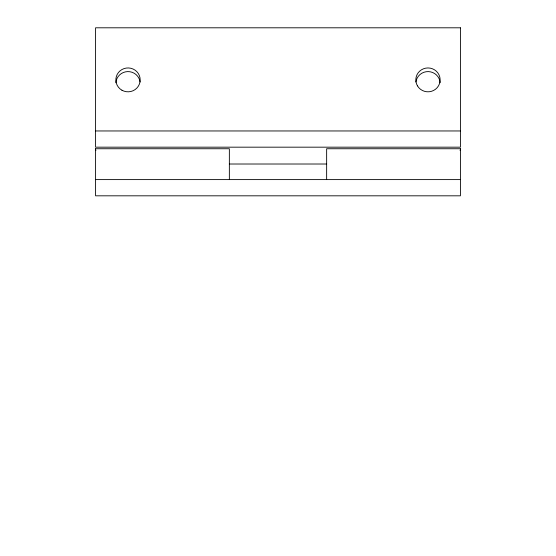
<?xml version="1.0" encoding="UTF-8"?>
<svg xmlns="http://www.w3.org/2000/svg" width="556" height="556" viewBox="0 0 556 556"><rect width="100%" height="100%" fill="white"/><g stroke="black" fill="none" stroke-linecap="round" stroke-linejoin="round"><path stroke-width="0.83" d="M95.59 130.959L460.41 130.959M326.643 179.602L326.643 148.744L460.41 148.744L460.41 195.816L95.59 195.816L95.59 148.744L229.357 148.744L229.357 179.602M229.357 164.013L326.643 164.013M95.59 179.602L460.41 179.602M115.884 82.747A12.162 11.94 0 0 1 140.077 81.975M415.923 81.975A12.162 11.94 0 0 1 440.116 82.747M460.41 148.744A123.842 11.287 -5.6 0 1 460.02 150.315M95.979 150.294A123.842 11.106 5.6 0 1 95.59 148.744M460.41 27.8L95.59 27.8L95.59 147.173L460.41 147.173L460.41 27.8M417.445 85.846A12.162 11.94 0 0 0 438.51 85.846A12.162 11.94 0 0 0 427.981 67.943A12.162 11.94 0 0 0 417.445 85.846M121.938 90.218A12.162 11.94 0 0 0 140.181 79.876A12.162 11.94 0 0 0 121.938 69.542A12.162 11.94 0 0 0 121.938 90.218"/></g></svg>
